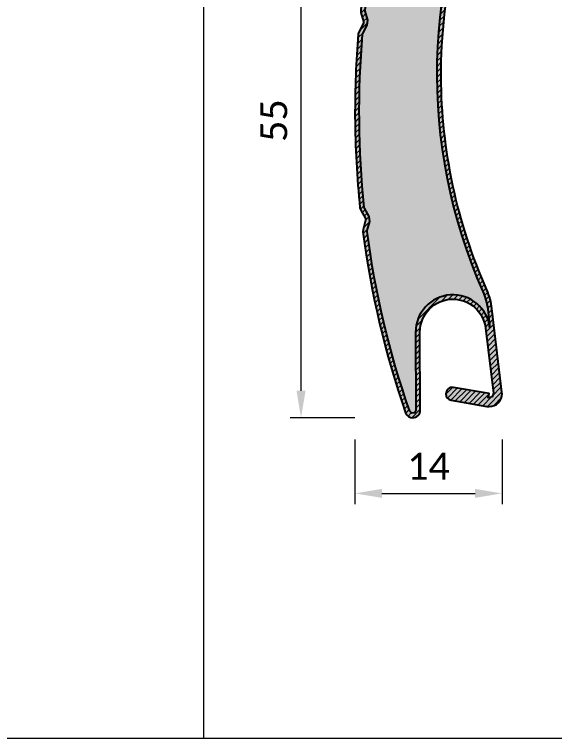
# Model space of a CAD drawing. Header units: millimetres. Extents: x 0 to 7790, y 0 to 17467.
# Drawn here: x 297.5 to 347.5, y 16803.5 to 16870.5 of the extents above; entities that cross this region are included whole.
import ezdxf

# ---------------------------------------------------------------- set-up
doc = ezdxf.new("R2010")
doc.units = ezdxf.units.MM
doc.header["$PDMODE"] = 35
doc.layers.get('0').update_dxf_attribs({"lineweight": 15})
for name, color, linetype, lineweight in [('_MB_kreskowanie_pancerz_0.09', 137, 'Continuous', 9), ('_MB_kreskowanie_profile_0.09', 7, 'Continuous', 9), ('_MB_profile_0.25', 7, 'Continuous', 25), ('_MB_ramka_0.15', 124, 'Continuous', 15), ('_MB_solid', 7, 'Continuous', 9), ('_MB_wymiar_detal_0.09', 94, 'Continuous', 9)]:
    doc.layers.add(name, color=color, linetype=linetype, lineweight=lineweight)
doc.styles.add('_MB_Calibri_Light_2.5', font='calibril.ttf', dxfattribs={"height": 2.5})
doc.dimstyles.new('_MB_detal', dxfattribs={"dimscale": 10, "dimtxt": 2.5, "dimasz": 2.5, "dimexe": 1, "dimexo": 1, "dimgap": 1.25, "dimtad": 1, "dimdsep": 46, "dimtxsty": '_MB_Calibri_Light_2.5', "dimcen": -2.5, "dimclrd": 256, "dimclre": 256, "dimclrt": 40, "dimazin": 0, "dimtfac": 0.2, "dimtmove": 1, "dimatfit": 1, "dimfxl": 5, "dimfxlon": 1, "dimtolj": 1, "dimlwd": -1, "dimlwe": -1, "dimarcsym": 0})

# ---------------------------------------------------------------- blocks, each defined once
blk = doc.blocks.new('*D506')
at = {"layer": '_MB_wymiar_detal_0.09', "transparency": 16777216}
for p, q in [((329.0222799938891, 16888.20842558063), (323.0222799938891, 16888.20842558063)), ((324.0222799938891, 16835.70911708651), (324.0222799938891, 16885.70842558063)), ((329.0222799938891, 16833.20911708651), (323.0222799938891, 16833.20911708651))]:
    blk.add_line(p, q, dxfattribs=at)
for points in [[(323.6056133272224, 16885.70842558063), (324.4389466605558, 16885.70842558063), (324.0222799938891, 16888.20842558063)], [(323.6056133272224, 16835.70911708651), (324.4389466605558, 16835.70911708651), (324.0222799938891, 16833.20911708651)]]:
    blk.add_solid(points, dxfattribs=at)
at = {"layer": 'Defpoints', "color": 0, "transparency": 16777216}
for p in [(324.0222799938891, 16888.20842558063), (334.1022814472968, 16888.20842558063), (334.3758437931689, 16833.20911708651)]:
    blk.add_point(p, dxfattribs=at)
at = {"layer": '_MB_wymiar_detal_0.09', "color": 40, "transparency": 16777216, "insert": (321.5059338393633, 16860.70877133356), "char_height": 2.5, "attachment_point": 5, "rotation": 90, "style": '_MB_Calibri_Light_2.5'}
blk.add_mtext('55', dxfattribs=at)
blk = doc.blocks.new('*D507')
at = {"layer": '_MB_wymiar_detal_0.09', "transparency": 16777216}
for p, q in [((329.0214417750835, 16831.2091170865), (329.0214417750835, 16825.2091170865)), ((342.6432144464929, 16831.2091170865), (342.6432144464929, 16825.2091170865)), ((331.5214417750835, 16826.2091170865), (340.1432144464929, 16826.2091170865))]:
    blk.add_line(p, q, dxfattribs=at)
for points in [[(331.5214417750835, 16826.62578375317), (331.5214417750835, 16825.79245041983), (329.0214417750835, 16826.2091170865)], [(340.1432144464929, 16826.62578375317), (340.1432144464929, 16825.79245041983), (342.6432144464929, 16826.2091170865)]]:
    blk.add_solid(points, dxfattribs=at)
at = {"layer": 'Defpoints', "color": 0, "transparency": 16777216}
for p in [(329.0214417750835, 16861.62515295986), (342.6432144464929, 16835.44806887175), (342.6432144464929, 16826.2091170865)]:
    blk.add_point(p, dxfattribs=at)
at = {"layer": '_MB_wymiar_detal_0.09', "color": 40, "transparency": 16777216, "insert": (335.8323281107882, 16828.71680939419), "char_height": 2.5, "attachment_point": 5, "style": '_MB_Calibri_Light_2.5'}
blk.add_mtext('14', dxfattribs=at)
blk = doc.blocks.new('-PA55')
at = {"layer": '_MB_kreskowanie_pancerz_0.09', "transparency": 33554585}
h = blk.add_hatch(color=256, dxfattribs=at)
h.dxf.hatch_style = 1
edge = h.paths.add_edge_path()
edge.add_line((2.04765589742783, -7.003089462343269), (2.04765589742783, -6.020498996347669))
edge.add_line((2.04765589742783, -6.020498996347669), (1.254461024787815, -5.42847451126363))
edge.add_line((1.254461024787815, -5.42847451126363), (-3.584032379627388, -4.575340698413129))
edge.add_line((-3.584032379627388, -4.575340698413129), (-3.976333178523419, -4.504852521093198))
edge.add_line((-3.976333178523419, -4.504852521093198), (-4.249800903453405, -4.271240001340315))
edge.add_line((-4.249800903453433, -4.27124000134063), (-4.424910395644503, -4.121650978673047))
edge.add_line((-4.424910395644474, -4.121650978672733), (-4.616432331344186, -3.56376351200197))
edge.add_line((-4.616432331344186, -3.56376351200197), (-4.616599967592265, -5.411754394331183))
edge.add_line((-4.616599967592265, -5.411754394331183), (-4.750385021888757, -5.911887751900778))
edge.add_line((-4.750385021889088, -5.911887751900395), (-4.933425970846753, -6.094928635397538))
edge.add_line((-4.933425970846656, -6.094928635397991), (-5.116466919804322, -6.277969518895136))
edge.add_line((-5.116466919804225, -6.277969518894679), (-5.615339313995856, -6.411754394330795))
edge.add_line((-5.615339313995719, -6.411754394331183), (-5.772239973653996, -6.411754394331183))
edge.add_line((-5.772239973653996, -6.411754394331183), (-6.124467962437848, -6.525749143569556))
edge.add_line((-6.124467962437848, -6.525749143569556), (-6.342431798146208, -6.825000083855208))
edge.add_arc((73.88666253833435, -33.10322135840943), 84.42305663387364, 161.8643192673793, 173.3152462067022)
edge.add_arc((-9.76381712210241, -23.29911401346999), 0.2000000029719408, 173.3152462072422, 196.3865356479096)
edge.add_line((-9.955693184458141, -23.35553721688393), (-9.708458235376384, -24.19657495097181))
edge.add_line((-9.708458235376384, -24.19657495097181), (-9.727555595210653, -24.38023838691019))
edge.add_line((-9.727555595211015, -24.38023838691061), (-9.755566785350673, -24.64962805492856))
edge.add_line((-9.755566785350311, -24.64962805492814), (-10.17031448623493, -25.42204187766856))
edge.add_arc((-9.994102766590004, -25.51664331027678), 0.200000002979952, 151.7703247299315, 174.831711799621)
edge.add_arc((73.89314561620995, -33.10416928750419), 84.42969186809667, 174.8317117785456, 185.7221897056026)
edge.add_arc((-9.916832258813884, -41.50230004863351), 0.2000000029780275, 185.722189704236, 208.7939453116508)
edge.add_line((-10.09210377824456, -41.59863226374091), (-9.669945051782634, -42.36689355448743))
edge.add_line((-9.669945051782634, -42.36689355448743), (-9.644250620678577, -42.59318969037258))
edge.add_line((-9.644250620678577, -42.59318969037304), (-9.61855618957452, -42.81948582625819))
edge.add_line((-9.61855618957452, -42.81948582625773), (-9.857667757003583, -43.6629791334035))
edge.add_arc((-9.665245344733194, -43.71751000949189), 0.2000000029778947, 164.1777210440244, 187.239070838707)
edge.add_arc((73.89358858962441, -33.10368013443167), 84.43023277652749, 187.2390708186876, 198.8688656665004)
edge.add_line((-5.999467729607204, -60.40869356915755), (-5.805619228245726, -60.59868665331304))
edge.add_line((-5.805619228245632, -60.59868665331305), (-5.671738355943474, -60.57644782691057))
edge.add_line((-5.671738355944399, -60.57644782691023), (-5.537857483642241, -60.55420900050775))
edge.add_line((-5.537857483641346, -60.55420900050831), (-5.415843477361642, -60.31174829081851))
edge.add_line((-5.415843477361705, -60.31174829081829), (-5.415855680153982, -53.11552850888438))
edge.add_arc((-1.96162577746145, -53.1060047165729), 3.454243031877057, 6.535503790563723, 180.1579720334472, ccw=False)
edge.add_line((1.470169917023668, -52.71284668908174), (1.271970449723084, -50.98253536021366))
edge.add_arc((-4.291649153345134, -51.61982324198743), 5.59999990463423, 6.534497014388749, 23.68345714198649)
edge.add_arc((46.2147913216595, -29.46643628860602), 49.55136529117423, 153.0421714332954, 203.6834571419907, ccw=False)
at = {"layer": '_MB_kreskowanie_profile_0.09', "transparency": 33554687}
h = blk.add_hatch(dxfattribs=at)
h.set_pattern_fill('JIS_WOOD', color=256, scale=0.5, double=1)
h.set_pattern_definition([(45, (-2.315621240019027, 1.587536555047336), (-0.2499999995804921, 0.2499999995804921), [])])
edge = h.paths.add_edge_path()
edge.add_arc((-4.268181760107836, -51.61347361887056), 5.975963636450369, 6.56880023006589, 23.66090810110505)
edge.add_arc((46.21482057321737, -29.46641137675215), 49.15139770507868, 180.0000000000006, 203.6904216709918, ccw=False)
edge.add_arc((46.21482057321737, -29.46641137675306), 49.15139770507821, 153.049270370912, 180, ccw=False)
edge.add_arc((1.064526624346399, -6.511209095977392), 1.499272469108938, 333.0880013315536, 440.0368544646638)
edge.add_line((1.323922774075982, -5.034546787210274), (-3.720604231470134, -4.145061279096808))
edge.add_arc((-3.617786305305344, -3.555263086347622), 0.5986931051136838, 180.0921025797479, 260.11115636090824, ccw=False)
edge.add_line((-4.216478636897591, -3.556225481068395), (-4.215599348657634, 1.587543701372847))
edge.add_arc((-2.315621240020846, 1.587536555043698), 1.899978108650736, 0.004064309693490031, 179.9997844951624, ccw=False)
edge.add_line((-0.4156431361498107, 1.587671331104502), (-0.4156725908451335, 0.4926950685594425))
edge.add_arc((0.08476194898139511, 0.4932042172240472), 0.5004347988329797, 180.0582934574723, 269.943260621344)
edge.add_arc((0.08426637399861647, 0.492695068559442), 0.4999254047871703, 270.0000000000122, 360.000000000092)
edge.add_arc((0.1786717765862704, 0.5001912306879603), 0.4055892807145186, 358.9409904829392, 369.9979021768358)
edge.add_line((0.5781018232173665, 0.570606445512567), (0.3513871415980248, 2.007968351894306))
edge.add_arc((-2.315635969751384, 1.587299560745123), 2.699995279313538, 8.963401227195133, 90.00000000001218)
edge.add_arc((-2.315635969751384, 1.587299560746942), 2.699995279312089, 89.99999999999906, 179.9999999999623)
edge.add_line((-5.015631249063517, 1.587299560748761), (-5.016746809595134, -5.411754394331183))
edge.add_arc((-5.614659819973895, -5.413839193547574), 0.5979166449998627, -89.80830051777781, 0.19977774374552837, ccw=False)
edge.add_line((-5.612659321885076, -6.011752491924199), (-5.772340310659274, -6.011760502880861))
edge.add_arc((-5.772239973643082, -7.011760497846808), 0.9999999999995328, 90.00574888753748, 161.8646745487844)
edge.add_arc((73.8916803090051, -33.10431780092586), 84.82816794738282, 161.8646745485773, 173.3149038962539)
edge.add_line((-10.35973791904507, -23.22926823793387), (-10.3394528962217, -23.46835787348573))
edge.add_line((-10.3394528962217, -23.46835787348573), (-10.09224729787638, -24.30939843730084))
edge.add_line((-10.09224729787638, -24.30939843730084), (-10.10805540334513, -24.4603688962834))
edge.add_line((-10.10805540334513, -24.4603688962834), (-10.52273990368667, -25.23284266564951))
edge.add_line((-10.52273990368667, -25.23284266564951), (-10.59166529130924, -25.46261500568289))
edge.add_arc((73.88326826521006, -33.10423540532793), 84.81986065604316, 174.8310801786527, 180.0001191984559)
edge.add_arc((73.8667766310864, -33.10502475453177), 84.80336902395143, 179.9995859128957, 185.7233929275926)
edge.add_line((-10.51384220486398, -41.56212607084944), (-10.44265975967392, -41.79127317531402))
edge.add_line((-10.44265975967392, -41.79127317531402), (-10.02053098928627, -42.55955102518146))
edge.add_line((-10.02053098928627, -42.55955102518146), (-10.00339296689162, -42.71043038202879))
edge.add_line((-10.00339296689162, -42.71043038202879), (-10.24251366595308, -43.55392115312316))
edge.add_line((-10.24251366595308, -43.55392115312316), (-10.2604601075855, -43.79313682169379))
edge.add_arc((73.90427033848209, -33.1025224825753), 84.84097527732035, 187.238951658075, 198.8672679056193)
edge.add_arc((-5.715843489282634, -60.31174829081465), 0.699995398521935, 198.8691711239934, 269.9999999999912)
edge.add_arc((-5.714380000716119, -60.31404721047602), 0.6976980137663066, 269.8798165137192, 360.188790321522)
edge.add_line((-5.016685774438884, -60.31174829081556), (-5.015714190967628, -53.10549545131198))
edge.add_arc((-1.961571028343315, -53.10590722636152), 3.054143190383177, 90.00114440919242, 179.9922750928603, ccw=False)
edge.add_arc((-1.960203389648086, -53.10436573949301), 3.052602037212448, 6.560323940513172, 90.02681486702579, ccw=False)
edge.add_line((1.072410572238368, -52.75560829402366), (1.760841081029866, -58.76624658182845))
edge.add_line((1.760841081029866, -58.76624658182845), (1.638409809214863, -59.10388569709357))
edge.add_line((1.638409809214863, -59.10388569709357), (1.293983170873616, -59.20566918925306))
edge.add_line((1.293983170873616, -59.20566918925306), (1.363441178686116, -58.81174829081556))
edge.add_line((1.363441178686116, -58.81174829081556), (-1.945146940686755, -58.2283843862142))
edge.add_arc((-2.042004469276435, -58.81500082786079), 0.5945588536508265, 80.62435706116355, 180.6276584950686)
edge.add_arc((-2.036522200218315, -58.82151391581465), 0.6000054478657706, 180.0000000000936, 259.999953227004)
edge.add_line((-2.140712535199782, -59.41240384766752), (1.180273610532818, -59.99798610307789))
edge.add_arc((1.350413965874395, -58.95937839091403), 1.05245129116838, 260.696678740844, 270.7092236762659)
edge.add_arc((1.363441178686116, -58.81174829081556), 1.200000762939716, 269.999999999665, 359.9999999990321)
edge.add_arc((1.452667637451668, -58.80672244643392), 1.110785674163453, 359.7407594805059, 366.7993957762904)
edge.add_line((2.555640885717366, -58.67521264628522), (1.668550906395469, -50.92984606628761))
edge = h.paths.add_edge_path(flags=16)
edge.add_arc((-1.96162577746145, -53.1060047165729), 3.454243031876755, 6.535503779342548, 180.1579720334475)
edge.add_line((-5.415855680153982, -53.11552850888438), (-5.415843477361705, -60.31174829081829))
edge.add_line((-5.415843477361705, -60.31174829081829), (-5.537857483641409, -60.55420900050808))
edge.add_line((-5.537857483641346, -60.55420900050831), (-5.661987329355239, -60.57482809300994))
edge.add_line((-5.661987329354815, -60.57482809300927), (-5.805619228245239, -60.5986866533126))
edge.add_line((-5.805619228245632, -60.59868665331305), (-5.999467729603459, -60.40869356915757))
edge.add_arc((73.89358858957894, -33.10368013427615), 84.430232776531, 187.2390708187963, 198.868865666611, ccw=False)
edge.add_arc((-9.665245344753203, -43.71751000956283), 0.2000000029774654, 164.1777210223903, 187.2390708194182, ccw=False)
edge.add_line((-9.857667757003583, -43.66297913340168), (-9.61855618957452, -42.81948582625773))
edge.add_line((-9.61855618957452, -42.81948582625773), (-9.644250620678577, -42.59318969037258))
edge.add_line((-9.644250620678577, -42.59318969037304), (-9.669945051782634, -42.36689355448789))
edge.add_line((-9.669945051782634, -42.36689355448743), (-10.09210377824456, -41.59863226373636))
edge.add_arc((-9.91683225878296, -41.50230004868536), 0.200000002978092, 185.722189688576, 208.7939452932675, ccw=False)
edge.add_arc((73.89314561621177, -33.10416928721497), 84.42969186810144, 174.8317117787406, 185.7221897057978, ccw=False)
edge.add_arc((-9.994102766628203, -25.51664331034226), 0.2000000029772896, 151.7703247083384, 174.8317117797664, ccw=False)
edge.add_line((-10.17031448623493, -25.42204187766856), (-9.755566785350311, -24.64962805492814))
edge.add_line((-9.755566785350311, -24.64962805492814), (-9.732012510363436, -24.42310150295083))
edge.add_line((-9.732012510363347, -24.42310150295089), (-9.708458235376295, -24.19657495097186))
edge.add_line((-9.708458235376384, -24.19657495097181), (-9.955693184458141, -23.3555372168903))
edge.add_arc((-9.76381712206421, -23.29911401360914), 0.2000000029716385, 173.3152461690736, 196.3865356083275, ccw=False)
edge.add_arc((73.88666253842166, -33.10322135814749), 84.42305663387538, 161.8643192675671, 173.3152462068863, ccw=False)
edge.add_line((-6.342431798146208, -6.82500008385523), (-6.124467962437848, -6.525749143569556))
edge.add_line((-6.124467962437848, -6.525749143569556), (-5.772239973653996, -6.411754394331183))
edge.add_line((-5.772239973653996, -6.411754394331183), (-5.615339313995719, -6.411754394331183))
edge.add_line((-5.615339313995719, -6.411754394331183), (-5.116466919804088, -6.277969518895067))
edge.add_line((-5.116466919804225, -6.277969518894679), (-4.933425970846559, -6.094928635397534))
edge.add_line((-4.933425970846656, -6.094928635397991), (-4.750385021888991, -5.911887751900847))
edge.add_line((-4.750385021889088, -5.911887751900395), (-4.616599967592595, -5.411754394330799))
edge.add_line((-4.616599967592265, -5.411754394331183), (-4.616432331344186, -3.56376351200197))
edge.add_line((-4.616432331344186, -3.56376351200197), (-4.424910395644474, -4.121650978672733))
edge.add_line((-4.424910395644474, -4.121650978672733), (-4.278687787397824, -4.246563093863235))
edge.add_line((-4.278687787398667, -4.246563093863188), (-3.976333178524261, -4.504852521093151))
edge.add_line((-3.976333178523419, -4.504852521093198), (-3.584032379627388, -4.575340698413129))
edge.add_line((-3.584032379627388, -4.575340698413129), (1.254461024787815, -5.42847451126363))
edge.add_line((1.254461024787815, -5.42847451126363), (2.04765589742783, -6.020498996347669))
edge.add_line((2.04765589742783, -6.020498996347669), (2.047655897427816, -7.003089462343279))
edge.add_arc((46.2147913216595, -29.46643628860602), 49.5513652911743, 153.0421714332955, 203.6834571419906)
edge.add_arc((-4.291649153345134, -51.61982324198743), 5.599999904634233, 6.534497014388819, 23.683457141986878, ccw=False)
edge.add_line((1.271970449723085, -50.98253536021366), (1.470169917100066, -52.71284668975386))
at = {"layer": '_MB_solid', "transparency": 33554687}
h = blk.add_hatch(color=256, dxfattribs=at)
h.dxf.hatch_style = 1
edge = h.paths.add_edge_path()
edge.add_arc((-2.315621240020846, 1.587536555043698), 1.899978108650736, 0.004064309693490031, 179.9997844951624, ccw=False)
edge.add_line((-0.4156431361498107, 1.587671331104502), (-0.4156725908451336, 0.492695068559442))
edge.add_arc((0.08476194898139511, 0.4932042172240472), 0.5004347988329798, 180.0582934574724, 269.943260621344)
edge.add_arc((0.08426637399861647, 0.492695068559442), 0.4999254047870243, 269.9999999999955, 360.0000000000045)
edge.add_arc((0.1786717765844514, 0.5001912306879603), 0.4055892807160379, 358.9409904828437, 369.9979021768276)
edge.add_line((0.5781018232173665, 0.570606445512567), (0.3513871415980248, 2.007968351894306))
edge.add_arc((-2.315635969751384, 1.587299560745123), 2.699995279313538, 8.963401227195133, 90.00000000001218)
edge.add_arc((-2.315635969751384, 1.587299560746942), 2.699995279312451, 90.00000000000674, 180.0000000000898)
edge.add_line((-5.015631249063517, 1.587299560742395), (-5.016746809595134, -5.411754394331183))
edge.add_arc((-5.614659819973895, -5.413839193547574), 0.5979166450000035, -89.80830051776428, 0.19977774373188595, ccw=False)
edge.add_line((-5.612659321885076, -6.011752491924199), (-5.772340310670188, -6.011760502880861))
edge.add_arc((-5.772239973644901, -7.011760497844989), 0.9999999999981101, 90.00574888810371, 161.8646745488436)
edge.add_arc((73.8916803090051, -33.10431780092586), 84.82816794738282, 161.8646745485773, 173.3149038962539)
edge.add_line((-10.35973791904507, -23.22926823793387), (-10.3394528962217, -23.46835787348573))
edge.add_line((-10.3394528962217, -23.46835787348573), (-10.09224729787638, -24.30939843730084))
edge.add_line((-10.09224729787638, -24.30939843730084), (-10.10805540334513, -24.4603688962834))
edge.add_line((-10.10805540334513, -24.4603688962834), (-10.52273990368667, -25.23284266564951))
edge.add_line((-10.52273990368667, -25.23284266564951), (-10.59166529130927, -25.46261500568286))
edge.add_arc((73.88326826521006, -33.10423540532793), 84.81986065604384, 174.831080178653, 180.000119198456)
edge.add_arc((73.86677663108821, -33.10502475453177), 84.80336902395224, 179.9995859128957, 185.7233929275926)
edge.add_line((-10.51384220486398, -41.56212607084944), (-10.44265975967392, -41.79127317531402))
edge.add_line((-10.44265975967392, -41.79127317531402), (-10.02053098928627, -42.55955102518146))
edge.add_line((-10.02053098928627, -42.55955102518146), (-10.00339296689162, -42.71043038202879))
edge.add_line((-10.00339296689162, -42.71043038202879), (-10.24251366595308, -43.55392115312316))
edge.add_line((-10.24251366595308, -43.55392115312316), (-10.26046010758553, -43.79313682169393))
edge.add_arc((73.90427033848391, -33.10252248256893), 84.84097527732449, 187.2389516580792, 198.8672679056282)
edge.add_arc((-5.715843489282634, -60.31174829081647), 0.6999953985206205, 198.8691711245458, 269.9999999999739)
edge.add_arc((-5.714380000716119, -60.31404721047602), 0.6976980137663066, 269.8798165137192, 360.188790321522)
edge.add_line((-5.016685774438884, -60.31174829081556), (-5.015714190967628, -53.10549545131198))
edge.add_arc((-1.961571028343315, -53.10590722636152), 3.054143190383177, 90.00114440919242, 179.9922750928603, ccw=False)
edge.add_arc((-1.960203389648086, -53.1043657394921), 3.052602037212163, 6.560323940456897, 90.02681486702471, ccw=False)
edge.add_line((1.072410572238368, -52.75560829402639), (1.760841081029866, -58.76624658182845))
edge.add_line((1.760841081029866, -58.76624658182845), (1.638409809214863, -59.10388569709357))
edge.add_line((1.638409809214863, -59.10388569709357), (1.293983170873616, -59.20566918925306))
edge.add_line((1.293983170873616, -59.20566918925306), (1.363441178686116, -58.81174829081556))
edge.add_line((1.363441178686116, -58.81174829081556), (-1.945146940686755, -58.2283843862142))
edge.add_arc((-2.042004469276435, -58.81500082786079), 0.5945588536508205, 80.62435706116285, 180.6276584950693)
edge.add_arc((-2.036522200218315, -58.82151391581465), 0.6000054478657706, 180.0000000000936, 259.999953227004)
edge.add_line((-2.140712535199782, -59.41240384766752), (1.180273610532822, -59.99798610307789))
edge.add_arc((1.350413965876214, -58.95937839090038), 1.052451291182397, 260.6966787408685, 270.7092236767515)
edge.add_arc((1.363441178687935, -58.81174829081647), 1.20000076293811, 270.0000000001096, 360.0000000001944)
edge.add_arc((1.452667637440754, -58.80672244643301), 1.110785674173012, 359.7407594816212, 366.7993957762187)
edge.add_line((2.555640885717366, -58.67521264628431), (1.668550906395467, -50.92984606629034))
edge.add_arc((-4.268181760109655, -51.61347361886965), 5.975963636452054, 6.568800230032693, 23.66090810109262)
edge.add_arc((46.21482057321737, -29.46641137675306), 49.15139770507835, 180.0000000000006, 203.6904216709919, ccw=False)
edge.add_arc((46.21482057321737, -29.46641137675397), 49.15139770507803, 153.0492703709026, 179.9999999999992, ccw=False)
edge.add_arc((1.064526624346399, -6.511209095977392), 1.499272469109227, 333.0880013318442, 440.0368544646633)
edge.add_line((1.323922774075982, -5.034546787210274), (-3.720604231470134, -4.145061279096808))
edge.add_arc((-3.617786305305344, -3.555263086347622), 0.5986931051136309, 180.0921025797437, 260.1111563609125, ccw=False)
edge.add_line((-4.216478636897591, -3.556225481068395), (-4.215599348657634, 1.587543701372847))
edge = h.paths.add_edge_path(flags=16)
edge.add_line((-4.616432331344186, -3.56376351200197), (-4.537018417120635, -3.95680419542623))
edge.add_line((-4.537018417120635, -3.95680419542623), (-4.312802374164676, -4.286497761919236))
edge.add_line((-4.312802374164676, -4.286497761919236), (-3.976333178523419, -4.504852521093198))
edge.add_line((-3.976333178523419, -4.504852521093198), (-3.584032379627388, -4.575340698412219))
edge.add_line((-3.584032379627388, -4.575340698412219), (1.254461024787815, -5.42847451126363))
edge.add_line((1.254461024787815, -5.42847451126363), (2.04765589742783, -6.020498996347669))
edge.add_line((2.04765589742783, -6.020498996347669), (2.04765589742783, -7.003089462343276))
edge.add_arc((46.2147913216595, -29.46643628860602), 49.55136529117421, 153.0421714332954, 203.6834571419907)
edge.add_arc((-4.291649153345134, -51.61982324198743), 5.599999904634198, 6.534497014388819, 23.683457141986878, ccw=False)
edge.add_line((1.271970449723085, -50.98253536021366), (1.47016991702003, -52.71284668905992))
edge.add_arc((-1.961625777463269, -53.10600471657199), 3.454243031876466, 6.535503790922371, 180.1579720334389)
edge.add_line((-5.415855680153982, -53.11552850888347), (-5.415843477361705, -60.31174829081829))
edge.add_line((-5.415843477361705, -60.31174829081829), (-5.537857483641409, -60.55420900050808))
edge.add_line((-5.537857483641346, -60.55420900050831), (-5.671738355943504, -60.57644782691079))
edge.add_line((-5.671738355944399, -60.57644782691023), (-5.805619228246557, -60.5986866533127))
edge.add_line((-5.805619228245632, -60.59868665331305), (-5.999467729603487, -60.40869356915756))
edge.add_arc((73.89358858957894, -33.10368013427615), 84.43023277653096, 187.2390708187962, 198.8688656666109, ccw=False)
edge.add_arc((-9.665245344751384, -43.71751000956465), 0.2000000029797349, 164.1777210226909, 187.2390708189232, ccw=False)
edge.add_line((-9.857667757003583, -43.6629791334035), (-9.61855618957452, -42.81948582625773))
edge.add_line((-9.61855618957452, -42.81948582625773), (-9.641248378653357, -42.61963105295999))
edge.add_line((-9.641248378653472, -42.61963105296036), (-9.669945051782749, -42.3668935544878))
edge.add_line((-9.669945051782634, -42.36689355448743), (-10.09210377824456, -41.59863226374))
edge.add_arc((-9.91683225878296, -41.5023000486899), 0.2000000029772028, 185.7221896872431, 208.7939452930545, ccw=False)
edge.add_arc((73.89314561621177, -33.10416928721497), 84.42969186810144, 174.8317117787406, 185.7221897057978, ccw=False)
edge.add_arc((-9.994102766626384, -25.51664331034681), 0.200000002978544, 151.770324703771, 174.8317117784653, ccw=False)
edge.add_line((-10.17031448622765, -25.42204187765856), (-9.755566785350311, -24.64962805492814))
edge.add_line((-9.755566785350311, -24.64962805492814), (-9.732012510363347, -24.42310150294998))
edge.add_line((-9.732012510363347, -24.42310150294998), (-9.708458235376384, -24.19657495097181))
edge.add_line((-9.708458235376384, -24.19657495097181), (-9.95569318446178, -23.35553721687847))
edge.add_arc((-9.76381712206421, -23.29911401360914), 0.2000000029704787, 173.3152461689301, 196.3865356047461, ccw=False)
edge.add_arc((73.88666253842166, -33.10322135814749), 84.42305663387604, 161.8643192675672, 173.3152462068863, ccw=False)
edge.add_line((-6.342431798146208, -6.82500008385523), (-6.124467962437848, -6.525749143569556))
edge.add_line((-6.124467962437848, -6.525749143569556), (-5.772239973653996, -6.411754394331183))
edge.add_line((-5.772239973653996, -6.411754394331183), (-5.616600325218907, -6.411754394329955))
edge.add_line((-5.616600325218315, -6.411754394330273), (-5.116466919803496, -6.277969518895386))
edge.add_line((-5.116466919804225, -6.277969518894679), (-4.933425970846559, -6.094928635397534))
edge.add_line((-4.933425970846656, -6.094928635397991), (-4.750385021888991, -5.911887751900847))
edge.add_line((-4.750385021889088, -5.911887751900395), (-4.616599967592595, -5.411754394330799))
edge.add_line((-4.616599967592265, -5.411754394331183), (-4.616432331344186, -3.56376351200197))
at = {"layer": '_MB_profile_0.25'}
for points in [[(1.638409809214863, -59.10388569709357), (1.293983170873616, -59.20566918925306), (1.363441178686116, -58.81174829081556), (-1.932396223657634, -58.23063256815931, 0.4729702560284105), (-2.636527648084666, -58.82151391581556, 0.3639696310740113), (-2.140713311737272, -59.41240371074127), (1.155067155248616, -59.99354150370618, 0.04980917622555353), (1.363441178686116, -60.01174905375501, 0.414213562373095), (2.56344194162557, -58.81174829081556, 0.03080885323501308), (2.555640885717366, -58.67521264628431), (1.669383733324139, -50.93711765091848, 0.07525580248109237), (1.203216952950243, -49.21015559851912, -0.1037104959512359), (-2.936577131860759, -29.46641137675306, -0.118129666785689), (2.400540585984345, -7.191565348933182, 0.5041729471667369), (1.32392277407962, -5.034546787210274), (-3.720604231470134, -4.145061279096808, -0.3650717922620866), (-4.216478272877794, -3.554096007885164), (-4.215599348657634, 1.587543701371942, -1.000060488835971), (-0.4156431461506145, 1.587299560746942), (-0.4156725908451335, 0.492695068559442, 0.4136256423301963), (0.08426637399861647, -0.007230336227621592, 0.414213562373095), (0.5841917787856801, 0.492695068559442, 0.0482823445062533), (0.5781018232173665, 0.570606445512567), (0.3513858490641724, 2.007976546416103, 0.3691000416623206), (-2.315635969751384, 4.287294840059076, 0.414213562373095), (-5.015631249063517, 1.587299560746942), (-5.016746809595134, -5.411754394331183, -0.4161867642208478), (-5.616600325220134, -6.011752689638342), (-5.772239973657634, -6.011760497846808, 0.3242666704579183), (-6.722563590041318, -6.700496905146792, 0.05000266515908954), (-10.35973791904507, -23.22926823793387), (-10.3394528962217, -23.46835787348573), (-10.09224729787638, -24.30939843730084), (-10.10805540334513, -24.4603688962834), (-10.52273990368667, -25.23284266565315), (-10.59166529130925, -25.46261500568289, 0.02255801266678618), (-10.9365923906571, -33.10441186501703, 0.02498001344611396), (-10.51384220486398, -41.56212607084944), (-10.44265975967392, -41.79127317531402), (-10.02053098928627, -42.55955102518146), (-10.00339296689162, -42.71043038202879), (-10.24251366595672, -43.55392115316135), (-10.2604601075418, -43.79313682204702, 0.05078168541981331), (-6.378220792446882, -60.53813262375479, 0.320731979726412), (-5.715843489282634, -61.01174368933698, 0.4157939048037155), (-5.016685774438884, -60.31174829081556), (-5.015714188843049, -53.10547998064339, -0.4141667399958623), (-1.961632030908731, -50.05176403658788, -0.3814594542311187), (1.072730729467366, -52.75840356425306), (1.760841081029866, -58.76624658183118)], [(-9.669945051782634, -42.36689355448743), (-10.09210377824456, -41.59863226373909, -0.1010149794442012), (-10.1158359834244, -41.5222379217139, -0.04755447325336999), (-10.19328934877376, -25.49862369093626, -0.1009610384971728), (-10.17031448623129, -25.42204187766765), (-9.755566785350311, -24.64962805492814), (-9.708458235376384, -24.19657495097181), (-9.95569318446178, -23.35553721687756, -0.1010148449274124), (-9.962456911545814, -23.27582806839018, -0.05000569898962728), (-6.342431798146208, -6.82500008385523), (-6.124467962437848, -6.525749143569556), (-5.772239973652177, -6.411754394331183), (-5.616600325218315, -6.411754394330273), (-5.116466919804225, -6.277969518894679), (-4.750385021889088, -5.911887751900395), (-4.616599967592265, -5.411754394331183), (-4.616432331344186, -3.56376351200197), (-4.424910395644474, -4.121650978672733), (-3.976333178523419, -4.504852521093198), (-3.584032379627388, -4.575340698413129), (1.254461024787815, -5.42847451126363), (2.04765589742783, -6.020498996347669), (2.04400689501017, -7.010265525233081, 0.2245894798055423), (0.836710396082708, -49.37039503382039, -0.0749664825845985), (1.271970449417495, -50.98253535755066), (1.470183731702491, -52.71296729334335, 0.9458553601130117), (-5.415855680153982, -53.11552850946737), (-5.415843477361705, -60.31174829081647), (-5.537857483641346, -60.55420900050831), (-5.805619228245632, -60.59868665331305), (-5.999467729501703, -60.40869356914027, -0.05078816311759519), (-9.863651549390852, -43.74270880140557, -0.1009610973476664), (-9.857667757003583, -43.66297913340713), (-9.61855618957452, -42.81948582625773)]]:
    blk.add_lwpolyline(points, format="xyb", close=True, dxfattribs=at)

msp = doc.modelspace()

# ---------------------------------------------------------------- linework, layer by layer
at = {"layer": '_MB_ramka_0.15'}
msp.add_line((405.0000005434708, 16803.51999999999), (45.00000000000045, 16803.51999999999), dxfattribs=at)
msp.add_lwpolyline([(315.0000000000005, 16923.51999999999), (315.0000000000005, 16803.51999999999)], dxfattribs=at)

# ---------------------------------------------------------------- block references
at = {"rotation": 0.2697997577154375}
msp.add_blockref('-PA55', (339.8028636546082, 16894.24709419522), dxfattribs=at)

# ---------------------------------------------------------------- dimensions: what is measured, and where the dimension line sits
at = {"layer": '_MB_wymiar_detal_0.09'}
dim = msp.add_linear_dim(base=(324.0222799938891, 16888.20842558063), p1=(334.3758437931688, 16833.2091170865), p2=(334.1022814472967, 16888.20842558063), angle=90, dimstyle='_MB_detal', override={"dimtol": 0, "dimlim": 0, "dimtp": 0.1, "dimtm": 0.1, "dimtfac": 0.71, "dimtdec": 2, "dimtolj": 0, "dimtzin": 8}, dxfattribs=at)
dim.commit()
dim.dimension.update_dxf_attribs({"geometry": '*D506', "text_midpoint": (324.0222799932094, 16860.70877133356), "dimtype": 160})
dim = msp.add_linear_dim(base=(342.6432144464929, 16826.2091170865), p1=(329.0214417750835, 16861.62515295986), p2=(342.6432144464929, 16835.44806887175), text='14', dimstyle='_MB_detal', override={"dimtol": 0, "dimlim": 0, "dimtp": 0.1, "dimtm": 0.1, "dimtfac": 0.71, "dimtdec": 2, "dimtolj": 0, "dimtzin": 8}, dxfattribs=at)
dim.commit()
dim.dimension.update_dxf_attribs({"geometry": '*D507', "text_midpoint": (335.8323281107882, 16826.2091170865), "dimtype": 160})

doc.saveas('drawing.dxf')
